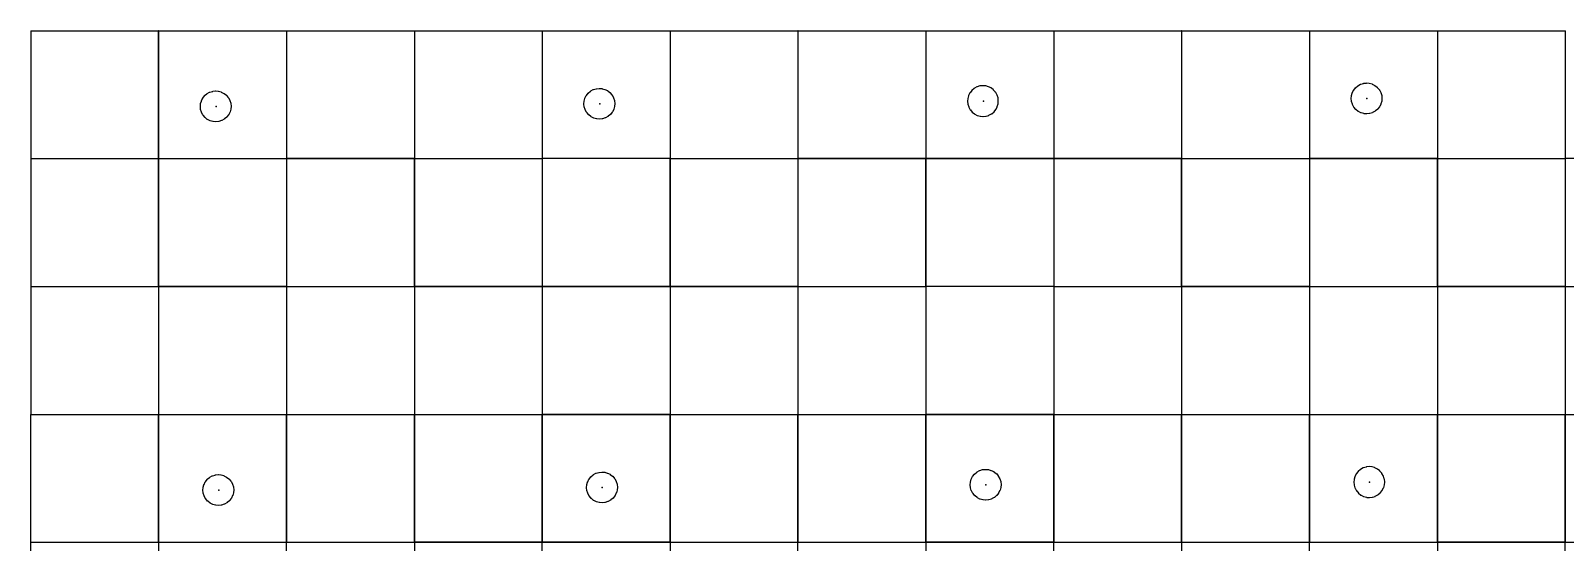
# Model space of a CAD drawing. Header units: metres. Extents: x 0 to 398, y -24 to 612.
# Drawn here: x 0 to 108, y 567 to 603 of the extents above; entities that cross this region are included whole.
import ezdxf

# ---------------------------------------------------------------- set-up
doc = ezdxf.new("R2010")
doc.units = ezdxf.units.M
doc.layers.add('LAYER_01_CUT', color=7, linetype='Continuous')
doc.layers.add('LAYER_04_GRID', color=7, linetype='Continuous')

msp = doc.modelspace()

# ---------------------------------------------------------------- linework, layer by layer
at = {"layer": 'LAYER_01_CUT'}
for points in [[(0, 603), (0, 594.01), (0, 594), (0, 585.01), (0, 585), (0, 576.01), (0, 576), (8.99, 576), (9, 576), (17.99, 576), (18, 576), (26.99, 576), (27, 576), (35.99, 576), (36, 576), (44.99, 576), (45, 576), (53.99, 576), (54, 576), (62.99, 576), (63, 576), (71.99, 576), (72, 576), (80.99, 576), (81, 576), (89.99, 576), (90, 576), (98.99, 576), (99, 576), (107.99, 576), (108, 576), (116.99, 576)], [(0, 603), (0.01, 603)], [(0.01, 603), (9, 603)], [(9, 594.01), (9, 603), (9, 602.99)], [(9.01, 603), (9, 603)], [(9, 602.99), (9, 594)], [(9.01, 603), (18, 603), (18, 594.01)], [(18, 603), (18, 602.99)], [(18, 603), (18.01, 603)], [(18, 602.99), (18, 594)], [(18.01, 603), (27, 603), (27, 594.01)], [(27.01, 603), (27, 603)], [(27, 603), (27, 602.99)], [(27, 602.99), (27, 594)], [(27.01, 603), (36, 603), (36, 594.01)], [(36, 603), (36, 602.99)], [(36, 603), (36.01, 603)], [(36, 602.99), (36, 594)], [(36.01, 603), (45, 603), (45, 594.01)], [(45, 603), (45, 602.99)], [(45, 603), (45.01, 603)], [(45, 602.99), (45, 594)], [(45.01, 603), (54, 603), (54, 594.01)], [(54.01, 603), (54, 603)], [(54, 603), (54, 602.99)], [(54, 602.99), (54, 594)], [(54.01, 603), (63, 603), (63, 594.01)], [(63, 603), (63, 602.99)], [(63, 603), (63.01, 603)], [(63, 602.99), (63, 594)], [(63.01, 603), (72, 603), (72, 594.01)], [(72, 603), (72, 602.99)], [(72, 603), (72.01, 603)], [(72, 602.99), (72, 594)], [(72.01, 603), (81, 603), (81, 594.01)], [(81.01, 603), (81, 603)], [(81, 603), (81, 602.99)], [(81, 602.99), (81, 594)], [(81.01, 603), (90, 603), (90, 594.01)], [(90, 603), (90, 602.99)], [(90, 603), (90.01, 603)], [(90, 602.99), (90, 594)], [(90.01, 603), (99, 603), (99, 594.01)], [(99.01, 603), (99, 603)], [(99, 603), (99, 602.99)], [(99, 602.99), (99, 594)], [(99.01, 603), (108, 603), (108, 594.01)], [(108, 603), (108, 602.99)], [(108, 603), (108.01, 603)], [(108, 602.99), (108, 594)], [(12.8, 598.73), (12.81, 598.73), (12.81, 598.74), (13, 598.76), (13.01, 598.76), (13.02, 598.76), (13.2, 598.74), (13.21, 598.74), (13.22, 598.74), (13.4, 598.69), (13.41, 598.68), (13.41, 598.68), (13.59, 598.59), (13.6, 598.59), (13.61, 598.58), (13.77, 598.46), (13.77, 598.45), (13.9, 598.3), (13.91, 598.28), (13.92, 598.28), (14.02, 598.1), (14.02, 598.09), (14.02, 598.08), (14.08, 597.9), (14.08, 597.89), (14.08, 597.88), (14.1, 597.69), (14.1, 597.68), (14.1, 597.67), (14.09, 597.49), (14.09, 597.49), (14.09, 597.48), (14.03, 597.29), (14.03, 597.29), (14.03, 597.28), (13.94, 597.1), (13.94, 597.09), (13.93, 597.09), (13.81, 596.93), (13.8, 596.92), (13.64, 596.79), (13.63, 596.78), (13.62, 596.77), (13.45, 596.68), (13.44, 596.67), (13.43, 596.67), (13.24, 596.61), (13.23, 596.61), (13.23, 596.61), (13.04, 596.59), (13.03, 596.59), (13.02, 596.59), (12.84, 596.6), (12.83, 596.61), (12.82, 596.61), (12.64, 596.66), (12.63, 596.66), (12.63, 596.66), (12.45, 596.75), (12.44, 596.76), (12.43, 596.76), (12.27, 596.89), (12.27, 596.89), (12.14, 597.05), (12.13, 597.06), (12.12, 597.07), (12.02, 597.25), (12.02, 597.25), (12.02, 597.26), (11.96, 597.45), (11.96, 597.46), (11.96, 597.47), (11.94, 597.66), (11.94, 597.67), (11.94, 597.67), (11.95, 597.85), (11.95, 597.86), (11.95, 597.87), (12.01, 598.05), (12.01, 598.06), (12.01, 598.07), (12.1, 598.24), (12.1, 598.25), (12.11, 598.26), (12.23, 598.42), (12.24, 598.43), (12.4, 598.56), (12.41, 598.57), (12.42, 598.57), (12.59, 598.67), (12.6, 598.67), (12.61, 598.67), (12.8, 598.73)], [(40.22, 598.92), (40.4, 598.87), (40.41, 598.87), (40.41, 598.87), (40.59, 598.78), (40.6, 598.77), (40.61, 598.77), (40.77, 598.64), (40.77, 598.64), (40.9, 598.48), (40.91, 598.47), (40.92, 598.46), (41.02, 598.29), (41.02, 598.28), (41.02, 598.27), (41.08, 598.08), (41.08, 598.07), (41.08, 598.07), (41.1, 597.87), (41.1, 597.87), (41.1, 597.86), (41.09, 597.68), (41.09, 597.67), (41.09, 597.66), (41.03, 597.48), (41.03, 597.47), (41.03, 597.46), (40.94, 597.29), (40.94, 597.28), (40.93, 597.27), (40.8, 597.11), (40.8, 597.11), (40.64, 596.98), (40.63, 596.96), (40.62, 596.96), (40.45, 596.86), (40.44, 596.86), (40.43, 596.86), (40.24, 596.8), (40.23, 596.8), (40.23, 596.8), (40.04, 596.78), (40.03, 596.78), (40.02, 596.78), (39.84, 596.79), (39.83, 596.79), (39.82, 596.79), (39.64, 596.84), (39.63, 596.85), (39.63, 596.85), (39.45, 596.94), (39.44, 596.94), (39.43, 596.95), (39.27, 597.07), (39.27, 597.08), (39.14, 597.24), (39.13, 597.25), (39.12, 597.26), (39.02, 597.43), (39.02, 597.44), (39.02, 597.45), (38.96, 597.64), (38.96, 597.64), (38.96, 597.65), (38.94, 597.84), (38.94, 597.85), (38.94, 597.86), (38.95, 598.04), (38.95, 598.05), (38.95, 598.05), (39.01, 598.24), (39.01, 598.25), (39.01, 598.25), (39.1, 598.43), (39.1, 598.44), (39.11, 598.45), (39.23, 598.61), (39.24, 598.61), (39.4, 598.74), (39.41, 598.75), (39.42, 598.76), (39.59, 598.85), (39.6, 598.86), (39.61, 598.86), (39.8, 598.92), (39.81, 598.92), (39.81, 598.92), (40, 598.94), (40.01, 598.94), (40.02, 598.94), (40.2, 598.93), (40.21, 598.93), (40.22, 598.92)], [(68.08, 598.26), (68.08, 598.27), (68.02, 598.46), (68.02, 598.46), (68.01, 598.47), (67.92, 598.65), (67.91, 598.66), (67.9, 598.67), (67.77, 598.82), (67.76, 598.83), (67.61, 598.96), (67.6, 598.96), (67.59, 598.97), (67.41, 599.05), (67.41, 599.06), (67.4, 599.06), (67.21, 599.11), (67.21, 599.11), (67.2, 599.11), (67.02, 599.13), (67.01, 599.13), (67, 599.13), (66.81, 599.11), (66.8, 599.11), (66.8, 599.11), (66.61, 599.05), (66.6, 599.04), (66.59, 599.04), (66.42, 598.95), (66.41, 598.94), (66.39, 598.93), (66.24, 598.8), (66.23, 598.79), (66.11, 598.63), (66.1, 598.63), (66.1, 598.62), (66.01, 598.44), (66.01, 598.43), (66, 598.42), (65.95, 598.24), (65.95, 598.23), (65.95, 598.22), (65.94, 598.05), (65.94, 598.04), (65.94, 598.03), (65.96, 597.84), (65.96, 597.83), (65.96, 597.82), (66.02, 597.64), (66.02, 597.63), (66.02, 597.62), (66.12, 597.44), (66.12, 597.43), (66.14, 597.42), (66.27, 597.27), (66.27, 597.26), (66.43, 597.14), (66.44, 597.13), (66.45, 597.13), (66.62, 597.04), (66.63, 597.03), (66.64, 597.03), (66.82, 596.98), (66.83, 596.98), (66.84, 596.98), (67.02, 596.96), (67.03, 596.96), (67.03, 596.96), (67.22, 596.98), (67.23, 596.98), (67.24, 596.99), (67.43, 597.04), (67.44, 597.05), (67.44, 597.05), (67.62, 597.15), (67.63, 597.15), (67.64, 597.16), (67.8, 597.29), (67.8, 597.3), (67.93, 597.46), (67.93, 597.47), (67.94, 597.47), (68.03, 597.65), (68.03, 597.66), (68.03, 597.67), (68.08, 597.85), (68.09, 597.86), (68.09, 597.87), (68.1, 598.05), (68.1, 598.05), (68.1, 598.06), (68.08, 598.25), (68.08, 598.26)], [(93.39, 599.12), (93.41, 599.13), (93.41, 599.13), (93.59, 599.23), (93.6, 599.23), (93.61, 599.23), (93.8, 599.29), (93.8, 599.29), (93.81, 599.3), (94, 599.31), (94.01, 599.32), (94.02, 599.32), (94.2, 599.3), (94.21, 599.3), (94.21, 599.3), (94.4, 599.25), (94.4, 599.24), (94.41, 599.24), (94.59, 599.15), (94.6, 599.15), (94.6, 599.14), (94.76, 599.02), (94.77, 599.01), (94.9, 598.86), (94.91, 598.84), (94.92, 598.84), (95.01, 598.66), (95.02, 598.65), (95.02, 598.64), (95.08, 598.45), (95.08, 598.45), (95.08, 598.44), (95.1, 598.25), (95.1, 598.24), (95.1, 598.23), (95.09, 598.05), (95.09, 598.04), (95.08, 598.04), (95.03, 597.85), (95.03, 597.85), (95.03, 597.84), (94.94, 597.66), (94.93, 597.65), (94.93, 597.65), (94.8, 597.49), (94.8, 597.48), (94.64, 597.35), (94.63, 597.34), (94.62, 597.33), (94.44, 597.24), (94.44, 597.23), (94.43, 597.23), (94.24, 597.17), (94.23, 597.17), (94.22, 597.17), (94.03, 597.15), (94.03, 597.15), (94.02, 597.15), (93.84, 597.16), (93.83, 597.17), (93.82, 597.17), (93.64, 597.22), (93.63, 597.22), (93.62, 597.22), (93.45, 597.31), (93.44, 597.32), (93.43, 597.32), (93.27, 597.45), (93.27, 597.45), (93.13, 597.61), (93.12, 597.62), (93.12, 597.63), (93.02, 597.81), (93.02, 597.81), (93.02, 597.82), (92.96, 598.01), (92.96, 598.02), (92.95, 598.03), (92.94, 598.22), (92.93, 598.22), (92.94, 598.23), (92.95, 598.41), (92.95, 598.42), (92.95, 598.43), (93, 598.61), (93.01, 598.62), (93.01, 598.63), (93.1, 598.8), (93.1, 598.81), (93.11, 598.82), (93.23, 598.98), (93.24, 598.98), (93.39, 599.12)], [(0, 594), (8.99, 594)], [(0, 594), (0.01, 594)], [(0.01, 594), (9, 594)], [(8.99, 594), (9, 594)], [(9, 594.01), (9, 594)], [(9, 585.01), (9, 594), (17.99, 594)], [(9.01, 594), (9, 594)], [(9, 593.99), (9, 594)], [(9, 593.99), (9, 585)], [(9.01, 594), (18, 594)], [(18, 594), (17.99, 594)], [(18, 594.01), (18, 594)], [(26.99, 594), (18, 594), (18, 585.01), (18, 585), (18, 576.01)], [(18, 593.99), (18, 594)], [(18, 594), (18.01, 594)], [(18, 593.99), (18, 585)], [(18.01, 594), (27, 594)], [(26.99, 594), (27, 594)], [(27, 594.01), (27, 594)], [(27, 585.01), (27, 594), (35.99, 594)], [(27.01, 594), (27, 594)], [(27, 593.99), (27, 594)], [(27, 593.99), (27, 585)], [(27.01, 594), (36, 594)], [(35.99, 594), (36, 594)], [(36, 594.01), (36, 594)], [(44.99, 594), (36, 594), (36, 585.01), (36, 585), (36, 576.01)], [(36, 593.99), (36, 594)], [(36, 594), (36.01, 594)], [(36, 593.99), (36, 585)], [(45, 594), (36.01, 594)], [(45, 594), (44.99, 594)], [(45, 594.01), (45, 594)], [(45, 585.01), (45, 594), (53.99, 594)], [(45, 593.99), (45, 594)], [(45, 594), (45.01, 594)], [(45, 593.99), (45, 585)], [(45.01, 594), (54, 594)], [(53.99, 594), (54, 594)], [(54, 594.01), (54, 594)], [(62.99, 594), (54, 594), (54, 585.01), (54, 585), (54, 576.01)], [(54.01, 594), (54, 594)], [(54, 593.99), (54, 594)], [(54, 593.99), (54, 585)], [(54.01, 594), (63, 594)], [(63, 594), (62.99, 594)], [(63, 594.01), (63, 594)], [(63, 585.01), (63, 594), (71.99, 594)], [(63, 593.99), (63, 594)], [(63, 594), (63.01, 594)], [(63, 593.99), (63, 585)], [(72, 594), (63.01, 594)], [(72, 594), (71.99, 594)], [(72, 594.01), (72, 594)], [(80.99, 594), (72, 594), (72, 585.01), (72, 585), (72, 576.01)], [(72, 593.99), (72, 594)], [(72, 594), (72.01, 594)], [(72, 593.99), (72, 585)], [(72.01, 594), (81, 594)], [(80.99, 594), (81, 594)], [(81, 594.01), (81, 594)], [(81, 585.01), (81, 594), (89.99, 594)], [(81.01, 594), (81, 594)], [(81, 593.99), (81, 594)], [(81, 593.99), (81, 585)], [(81.01, 594), (90, 594)], [(90, 594), (89.99, 594)], [(90, 594.01), (90, 594)], [(98.99, 594), (90, 594), (90, 585.01), (90, 585), (90, 576.01)], [(90, 593.99), (90, 594)], [(90, 594), (90.01, 594)], [(90, 593.99), (90, 585)], [(90.01, 594), (99, 594)], [(98.99, 594), (99, 594)], [(99, 594.01), (99, 594)], [(99, 585.01), (99, 594), (107.99, 594)], [(99.01, 594), (99, 594)], [(99, 593.99), (99, 594)], [(99, 593.99), (99, 585)], [(99.01, 594), (108, 594)], [(107.99, 594), (108, 594)], [(108, 594.01), (108, 594)], [(116.99, 594), (108, 594), (108, 585.01), (108, 585), (108, 576.01)], [(108, 593.99), (108, 594)], [(108, 594), (108.01, 594)], [(108, 593.99), (108, 585)], [(0, 585), (8.99, 585)], [(0, 585), (0.01, 585)], [(0.01, 585), (9, 585)], [(8.99, 585), (9, 585)], [(9, 585), (9, 585.01)], [(17.99, 585), (9, 585), (9, 576.01)], [(9.01, 585), (9, 585)], [(9, 585), (9, 584.99)], [(9, 584.99), (9, 576)], [(9.01, 585), (18, 585)], [(18, 585), (17.99, 585)], [(18, 585), (18, 584.99)], [(18, 585), (26.99, 585)], [(18, 585), (18.01, 585)], [(18, 584.99), (18, 576)], [(18.01, 585), (27, 585)], [(26.99, 585), (27, 585)], [(27, 585), (27, 585.01)], [(35.99, 585), (27, 585), (27, 576.01)], [(27.01, 585), (27, 585)], [(27, 585), (27, 584.99)], [(27, 584.99), (27, 576)], [(27.01, 585), (36, 585)], [(35.99, 585), (36, 585)], [(36, 585), (36, 584.99)], [(36, 585), (44.99, 585)], [(36, 585), (36.01, 585)], [(36, 584.99), (36, 576)], [(45, 585), (36.01, 585)], [(45, 585), (44.99, 585)], [(45, 585), (45, 585.01)], [(53.99, 585), (45, 585), (45, 576.01)], [(45, 585), (45, 584.99)], [(45, 585), (45.01, 585)], [(45, 584.99), (45, 576)], [(45.01, 585), (54, 585)], [(53.99, 585), (54, 585)], [(54.01, 585), (54, 585)], [(54, 585), (54, 584.99)], [(54, 585), (62.99, 585)], [(54, 584.99), (54, 576)], [(54.01, 585), (63, 585)], [(63, 585), (62.99, 585)], [(63, 585), (63, 585.01)], [(71.99, 585), (63, 585), (63, 576.01)], [(63, 585), (63, 584.99)], [(63, 585), (63.01, 585)], [(63, 584.99), (63, 576)], [(72, 585), (63.01, 585)], [(72, 585), (71.99, 585)], [(72, 585), (72, 584.99)], [(72, 585), (80.99, 585)], [(72, 585), (72.01, 585)], [(72, 584.99), (72, 576)], [(72.01, 585), (81, 585)], [(80.99, 585), (81, 585)], [(81, 585), (81, 585.01)], [(89.99, 585), (81, 585), (81, 576.01)], [(81.01, 585), (81, 585)], [(81, 585), (81, 584.99)], [(81, 584.99), (81, 576)], [(81.01, 585), (90, 585)], [(90, 585), (89.99, 585)], [(90, 585), (90, 584.99)], [(90, 585), (98.99, 585)], [(90, 585), (90.01, 585)], [(90, 584.99), (90, 576)], [(90.01, 585), (99, 585)], [(98.99, 585), (99, 585)], [(99, 585), (99, 585.01)], [(107.99, 585), (99, 585), (99, 576.01)], [(99.01, 585), (99, 585)], [(99, 585), (99, 584.99)], [(99, 584.99), (99, 576)], [(99.01, 585), (108, 585)], [(107.99, 585), (108, 585)], [(108, 585), (108, 584.99)], [(108, 585), (116.99, 585)], [(108, 585), (108.01, 585)], [(108, 584.99), (108, 576)], [(0, 567.01), (0, 576)], [(0, 576), (0.01, 576)], [(0.01, 576), (9, 576)], [(9, 576.01), (9, 576)], [(9.01, 576), (9, 576)], [(9, 567.01), (9, 576)], [(9, 575.99), (9, 576)], [(9, 575.99), (9, 567)], [(9.01, 576), (18, 576)], [(18, 576.01), (18, 576)], [(18, 567.01), (18, 576)], [(18, 575.99), (18, 576)], [(18, 576), (18.01, 576)], [(18, 575.99), (18, 567)], [(18.01, 576), (27, 576)], [(27, 576.01), (27, 576)], [(27.01, 576), (27, 576)], [(27, 567.01), (27, 576)], [(27, 575.99), (27, 576)], [(27, 575.99), (27, 567)], [(27.01, 576), (36, 576)], [(36, 576.01), (36, 576)], [(36, 567.01), (36, 576)], [(36, 575.99), (36, 576)], [(36, 576), (36.01, 576)], [(36, 575.99), (36, 567)], [(45, 576), (36.01, 576)], [(45, 576.01), (45, 576)], [(45, 567.01), (45, 576)], [(45, 575.99), (45, 576)], [(45, 576), (45.01, 576)], [(45, 575.99), (45, 567)], [(45.01, 576), (54, 576)], [(54, 576.01), (54, 576)], [(54.01, 576), (54, 576)], [(54, 567.01), (54, 576)], [(54, 575.99), (54, 576)], [(54, 575.99), (54, 567)], [(54.01, 576), (63, 576)], [(63, 576.01), (63, 576)], [(63, 567.01), (63, 576)], [(63, 575.99), (63, 576)], [(63, 576), (63.01, 576)], [(63, 575.99), (63, 567)], [(72, 576), (63.01, 576)], [(72, 576.01), (72, 576)], [(72, 567.01), (72, 576)], [(72, 575.99), (72, 576)], [(72, 576), (72.01, 576)], [(72, 575.99), (72, 567)], [(72.01, 576), (81, 576)], [(81, 576.01), (81, 576)], [(81.01, 576), (81, 576)], [(81, 567.01), (81, 576)], [(81, 575.99), (81, 576)], [(81, 575.99), (81, 567)], [(81.01, 576), (90, 576)], [(90, 576.01), (90, 576)], [(90, 567.01), (90, 576)], [(90, 575.99), (90, 576)], [(90, 576), (90.01, 576)], [(90, 575.99), (90, 567)], [(90.01, 576), (99, 576)], [(99, 576.01), (99, 576)], [(99.01, 576), (99, 576)], [(99, 567.01), (99, 576)], [(99, 575.99), (99, 576)], [(99, 575.99), (99, 567)], [(99.01, 576), (108, 576)], [(108, 576.01), (108, 576)], [(108, 567.01), (108, 576)], [(108, 575.99), (108, 576)], [(108, 576), (108.01, 576)], [(108, 575.99), (108, 567)], [(14.27, 570.49), (14.27, 570.49), (14.27, 570.48), (14.22, 570.29), (14.22, 570.29), (14.21, 570.28), (14.13, 570.1), (14.12, 570.09), (14.12, 570.09), (13.99, 569.93), (13.99, 569.92), (13.83, 569.79), (13.82, 569.78), (13.81, 569.77), (13.63, 569.68), (13.62, 569.67), (13.62, 569.67), (13.43, 569.61), (13.42, 569.61), (13.41, 569.61), (13.22, 569.59), (13.21, 569.59), (13.21, 569.59), (13.03, 569.61), (13.02, 569.61), (13.01, 569.61), (12.83, 569.66), (12.82, 569.66), (12.81, 569.66), (12.63, 569.75), (12.63, 569.76), (12.62, 569.76), (12.46, 569.89), (12.45, 569.89), (12.32, 570.05), (12.31, 570.06), (12.31, 570.07), (12.21, 570.25), (12.21, 570.25), (12.2, 570.26), (12.15, 570.45), (12.14, 570.46), (12.14, 570.47), (12.12, 570.66), (12.12, 570.67), (12.12, 570.67), (12.14, 570.85), (12.14, 570.86), (12.14, 570.87), (12.19, 571.05), (12.19, 571.06), (12.2, 571.07), (12.29, 571.25), (12.29, 571.25), (12.3, 571.26), (12.42, 571.42), (12.43, 571.43), (12.58, 571.56), (12.6, 571.57), (12.6, 571.57), (12.78, 571.67), (12.79, 571.67), (12.8, 571.68), (12.98, 571.73), (12.99, 571.74), (13, 571.74), (13.19, 571.76), (13.2, 571.76), (13.21, 571.76), (13.39, 571.74), (13.39, 571.74), (13.4, 571.74), (13.59, 571.69), (13.59, 571.69), (13.6, 571.68), (13.78, 571.59), (13.79, 571.59), (13.79, 571.58), (13.95, 571.46), (13.96, 571.45), (14.09, 571.3), (14.1, 571.28), (14.11, 571.28), (14.2, 571.1), (14.21, 571.09), (14.21, 571.08), (14.27, 570.9), (14.27, 570.89), (14.27, 570.88), (14.29, 570.69), (14.29, 570.68), (14.29, 570.67), (14.27, 570.49)], [(39.14, 570.65), (39.12, 570.84), (39.12, 570.85), (39.12, 570.86), (39.14, 571.04), (39.14, 571.05), (39.14, 571.06), (39.19, 571.24), (39.19, 571.25), (39.2, 571.25), (39.29, 571.43), (39.29, 571.44), (39.3, 571.45), (39.42, 571.61), (39.43, 571.61), (39.58, 571.74), (39.6, 571.75), (39.6, 571.76), (39.78, 571.86), (39.79, 571.86), (39.8, 571.86), (39.98, 571.92), (39.99, 571.92), (40, 571.92), (40.19, 571.94), (40.2, 571.94), (40.21, 571.94), (40.39, 571.93), (40.39, 571.93), (40.4, 571.93), (40.58, 571.87), (40.59, 571.87), (40.6, 571.87), (40.78, 571.78), (40.79, 571.78), (40.79, 571.77), (40.95, 571.64), (40.96, 571.64), (41.09, 571.48), (41.1, 571.47), (41.11, 571.46), (41.2, 571.29), (41.21, 571.28), (41.21, 571.27), (41.27, 571.08), (41.27, 571.07), (41.27, 571.07), (41.29, 570.88), (41.29, 570.87), (41.29, 570.86), (41.27, 570.68), (41.27, 570.67), (41.27, 570.66), (41.22, 570.48), (41.22, 570.47), (41.21, 570.47), (41.13, 570.29), (41.12, 570.28), (41.12, 570.27), (40.99, 570.11), (40.99, 570.11), (40.83, 569.98), (40.82, 569.96), (40.81, 569.96), (40.63, 569.86), (40.62, 569.86), (40.62, 569.86), (40.43, 569.8), (40.42, 569.8), (40.41, 569.8), (40.22, 569.78), (40.21, 569.78), (40.21, 569.78), (40.03, 569.79), (40.02, 569.79), (40.01, 569.79), (39.83, 569.85), (39.82, 569.85), (39.81, 569.85), (39.63, 569.94), (39.63, 569.94), (39.62, 569.95), (39.46, 570.07), (39.45, 570.08), (39.32, 570.24), (39.31, 570.25), (39.31, 570.26), (39.21, 570.43), (39.21, 570.44), (39.2, 570.45), (39.15, 570.64), (39.14, 570.65), (39.14, 570.65)], [(67.96, 571.83), (68.09, 571.67), (68.1, 571.66), (68.1, 571.65), (68.2, 571.47), (68.2, 571.46), (68.21, 571.46), (68.27, 571.27), (68.27, 571.26), (68.27, 571.25), (68.29, 571.06), (68.29, 571.05), (68.29, 571.05), (68.27, 570.87), (68.27, 570.86), (68.27, 570.85), (68.22, 570.67), (68.22, 570.66), (68.21, 570.65), (68.12, 570.47), (68.12, 570.47), (68.12, 570.46), (67.99, 570.3), (67.98, 570.29), (67.83, 570.16), (67.82, 570.15), (67.81, 570.15), (67.63, 570.05), (67.62, 570.05), (67.62, 570.04), (67.43, 569.99), (67.42, 569.98), (67.41, 569.98), (67.22, 569.96), (67.21, 569.96), (67.2, 569.96), (67.03, 569.98), (67.02, 569.98), (67.01, 569.98), (66.83, 570.03), (66.82, 570.03), (66.81, 570.04), (66.63, 570.13), (66.63, 570.13), (66.62, 570.14), (66.46, 570.26), (66.45, 570.27), (66.32, 570.42), (66.31, 570.44), (66.31, 570.44), (66.21, 570.62), (66.21, 570.63), (66.2, 570.64), (66.15, 570.82), (66.14, 570.83), (66.14, 570.84), (66.12, 571.03), (66.12, 571.04), (66.12, 571.05), (66.14, 571.23), (66.14, 571.23), (66.14, 571.24), (66.19, 571.43), (66.19, 571.43), (66.2, 571.44), (66.29, 571.62), (66.29, 571.63), (66.29, 571.63), (66.42, 571.79), (66.43, 571.8), (66.58, 571.93), (66.59, 571.94), (66.6, 571.95), (66.78, 572.04), (66.79, 572.05), (66.79, 572.05), (66.98, 572.11), (66.99, 572.11), (67, 572.11), (67.19, 572.13), (67.2, 572.13), (67.21, 572.13), (67.38, 572.11), (67.39, 572.11), (67.4, 572.11), (67.58, 572.06), (67.59, 572.06), (67.6, 572.05), (67.78, 571.97), (67.78, 571.96), (67.79, 571.96), (67.95, 571.83), (67.96, 571.83)], [(94.78, 572.15), (94.78, 572.15), (94.6, 572.24), (94.59, 572.24), (94.58, 572.25), (94.4, 572.3), (94.39, 572.3), (94.38, 572.3), (94.2, 572.32), (94.2, 572.32), (94.19, 572.32), (94, 572.3), (93.99, 572.29), (93.98, 572.29), (93.79, 572.23), (93.79, 572.23), (93.78, 572.23), (93.6, 572.13), (93.59, 572.13), (93.58, 572.12), (93.43, 571.99), (93.42, 571.98), (93.29, 571.82), (93.29, 571.81), (93.28, 571.8), (93.2, 571.63), (93.19, 571.62), (93.19, 571.61), (93.14, 571.43), (93.14, 571.42), (93.14, 571.41), (93.12, 571.23), (93.12, 571.23), (93.12, 571.22), (93.14, 571.03), (93.14, 571.02), (93.14, 571.01), (93.2, 570.82), (93.21, 570.81), (93.21, 570.81), (93.31, 570.63), (93.31, 570.62), (93.32, 570.61), (93.45, 570.45), (93.46, 570.45), (93.62, 570.32), (93.62, 570.32), (93.63, 570.31), (93.81, 570.22), (93.82, 570.22), (93.83, 570.22), (94.01, 570.17), (94.02, 570.17), (94.03, 570.16), (94.2, 570.15), (94.21, 570.15), (94.22, 570.15), (94.41, 570.17), (94.42, 570.17), (94.43, 570.17), (94.61, 570.23), (94.62, 570.23), (94.63, 570.24), (94.81, 570.33), (94.82, 570.34), (94.83, 570.35), (94.98, 570.48), (94.99, 570.49), (95.11, 570.65), (95.12, 570.65), (95.12, 570.66), (95.21, 570.84), (95.22, 570.85), (95.22, 570.85), (95.27, 571.04), (95.27, 571.05), (95.27, 571.05), (95.29, 571.23), (95.29, 571.24), (95.29, 571.25), (95.27, 571.44), (95.27, 571.45), (95.26, 571.46), (95.21, 571.64), (95.2, 571.65), (95.2, 571.66), (95.1, 571.84), (95.1, 571.84), (95.09, 571.86), (94.96, 572.01), (94.95, 572.02), (94.79, 572.14), (94.78, 572.15)], [(0, 567.01), (0, 567)], [(0, 549.01), (0, 558), (0, 558.01), (0, 567), (8.99, 567), (9, 567), (9, 558.01), (9, 558), (9, 549.01)], [(0, 567), (0.01, 567)], [(0.01, 567), (9, 567)], [(9, 567.01), (9, 567)], [(9.01, 567), (9, 567)], [(9, 567), (9, 566.99)], [(9, 567), (17.99, 567)], [(9.01, 567), (18, 567)], [(18, 567), (17.99, 567)], [(18, 567.01), (18, 567)], [(18, 558.01), (18, 567), (18, 566.99)], [(18, 567), (26.99, 567)], [(18, 567), (18.01, 567)], [(18.01, 567), (27, 567)], [(26.99, 567), (27, 567), (27, 558.01), (27, 558), (27, 549.01)], [(27, 567.01), (27, 567)], [(35.99, 567), (27, 567)], [(27.01, 567), (27, 567)], [(27, 567), (27, 566.99)], [(27.01, 567), (36, 567)], [(35.99, 567), (36, 567)], [(36, 567.01), (36, 567)], [(36, 558.01), (36, 567), (36, 566.99)], [(36, 567), (44.99, 567)], [(36, 567), (36.01, 567)], [(45, 567), (36.01, 567)], [(44.99, 567), (45, 567), (45, 558.01), (45, 558), (45, 549.01)], [(45, 567.01), (45, 567)], [(45, 567), (45, 566.99)], [(45, 567), (53.99, 567)], [(45, 567), (45.01, 567)], [(45.01, 567), (54, 567)], [(53.99, 567), (54, 567)], [(54, 567.01), (54, 567)], [(54, 558.01), (54, 567), (54, 566.99)], [(54.01, 567), (54, 567)], [(54, 567), (62.99, 567)], [(54.01, 567), (63, 567)], [(62.99, 567), (63, 567), (63, 558.01), (63, 558), (63, 549.01)], [(63, 567.01), (63, 567)], [(63, 567), (63, 566.99)], [(63, 567), (71.99, 567)], [(63, 567), (63.01, 567)], [(72, 567), (63.01, 567)], [(72, 567), (71.99, 567)], [(72, 567.01), (72, 567)], [(72, 558.01), (72, 567), (72, 566.99)], [(72, 567), (80.99, 567)], [(72, 567), (72.01, 567)], [(72.01, 567), (81, 567)], [(80.99, 567), (81, 567), (81, 558.01), (81, 558), (81, 549.01)], [(81, 567.01), (81, 567)], [(81.01, 567), (81, 567)], [(81, 567), (81, 566.99)], [(81, 567), (89.99, 567)], [(81.01, 567), (90, 567)], [(90, 567), (89.99, 567)], [(90, 567.01), (90, 567)], [(90, 558.01), (90, 567), (90, 566.99)], [(90, 567), (98.99, 567)], [(90, 567), (90.01, 567)], [(90.01, 567), (99, 567)], [(98.99, 567), (99, 567), (99, 558.01), (99, 558), (99, 549.01)], [(99, 567.01), (99, 567)], [(107.99, 567), (99, 567)], [(99.01, 567), (99, 567)], [(99, 567), (99, 566.99)], [(99.01, 567), (108, 567)], [(107.99, 567), (108, 567)], [(108, 567.01), (108, 567)], [(108, 558.01), (108, 567), (108, 566.99)], [(108, 567), (116.99, 567)], [(108, 567), (108.01, 567)]]:
    msp.add_lwpolyline(points, dxfattribs=at)
at = {"layer": 'LAYER_04_GRID'}
for p in [(13.05, 597.67), (40.05, 597.86), (67.05, 598.05), (94.04, 598.23), (13.23, 570.67), (40.23, 570.86), (67.23, 571.05), (94.23, 571.23)]:
    msp.add_point(p, dxfattribs=at)

doc.saveas('drawing.dxf')
